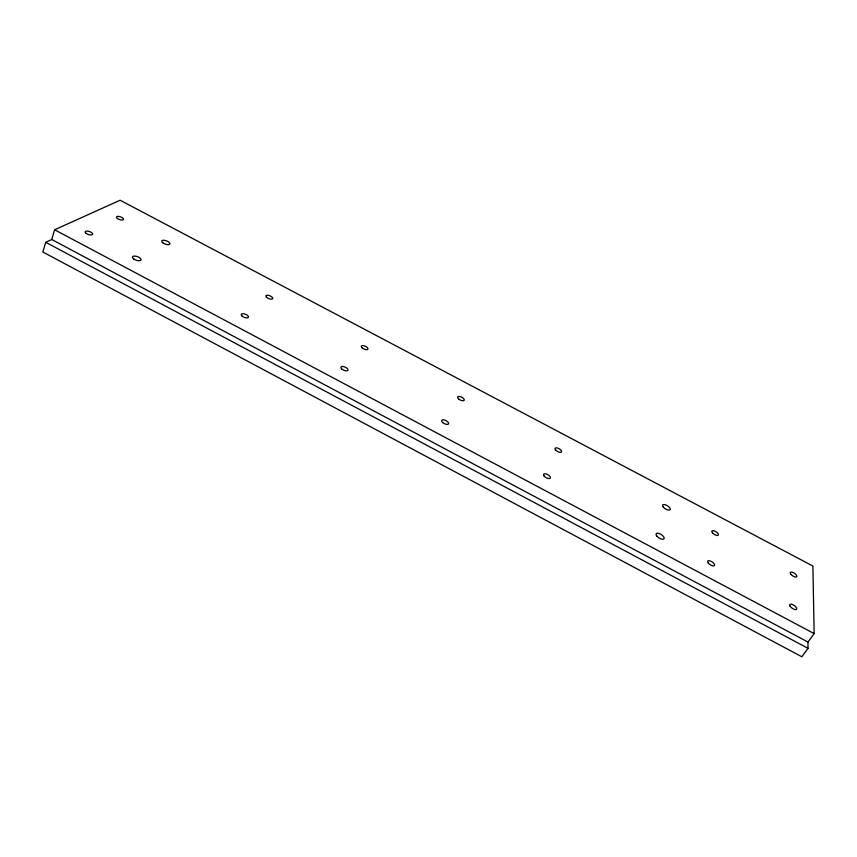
<?xml version="1.0" encoding="UTF-8"?>
<svg xmlns="http://www.w3.org/2000/svg" width="857" height="857" viewBox="0 0 857 857"><rect width="100%" height="100%" fill="white"/><g stroke="black" fill="none" stroke-linecap="round" stroke-linejoin="round"><path stroke-width="1.29" d="M45.71 242.295L42.85 252.012L801.841 656.773L808.033 648.342L807.969 642.054L814.15 633.602L812.886 566.048L120.13 200.227L54.623 229.772L51.741 239.499L45.71 242.295L808.033 648.342M54.623 229.772L814.15 633.602M51.741 239.499L807.969 642.054M791.15 574.586A3.899 1.564 33.9 0 0 796.753 576.729A3.899 1.564 33.9 0 0 792.671 572.347A3.899 1.564 33.9 0 0 791.15 574.586M712.596 533.022A3.814 1.575 32.4 0 0 718.252 535.197A3.814 1.575 32.4 0 0 714.449 530.976A3.814 1.575 32.4 0 0 712.596 533.022M708.45 563.295A3.996 1.725 33 0 0 714.374 565.545A3.996 1.725 33 0 0 710.41 561.014A3.996 1.725 33 0 0 708.45 563.295M663.382 507.215A4.435 1.864 31.4 0 0 670.067 509.786A4.435 1.864 31.4 0 0 665.803 504.934A4.435 1.864 31.4 0 0 663.382 507.215M656.923 536.193A4.649 2.035 31.9 0 0 663.929 538.849A4.649 2.035 31.9 0 0 659.483 533.654A4.649 2.035 31.9 0 0 656.923 536.193M555.55 449.925A3.696 1.585 28.9 0 0 561.292 452.153A3.696 1.585 28.9 0 0 558.068 448.243A3.696 1.585 28.9 0 0 555.55 449.925M790.165 606.274A4.092 1.703 34.7 0 0 796.239 609.488A4.092 1.703 34.7 0 0 793.218 604.892A4.092 1.703 34.7 0 0 790.165 606.274M544.077 476.031A3.867 1.735 29.1 0 0 550.098 478.335A3.867 1.735 29.1 0 0 546.755 474.157A3.867 1.735 29.1 0 0 544.077 476.031M117.505 218.578A3.739 1.457 19.1 0 0 123.44 219.563A3.739 1.457 19.1 0 0 119.005 216.446A3.739 1.457 19.1 0 0 117.505 218.578M86.257 233.458A3.931 1.585 18.3 0 0 92.556 234.443A3.931 1.585 18.3 0 0 87.971 231.165A3.931 1.585 18.3 0 0 86.257 233.458M133.756 259.007A4.585 1.896 19.2 0 0 141.009 260.078A4.585 1.896 19.2 0 0 135.513 256.157A4.585 1.896 19.2 0 0 133.756 259.007M163.012 242.96A4.36 1.746 19.9 0 0 169.857 244.041A4.36 1.746 19.9 0 0 164.544 240.324A4.36 1.746 19.9 0 0 163.012 242.96M266.548 297.272A3.664 1.521 22 0 0 272.472 298.868A3.664 1.521 22 0 0 268.905 295.461A3.664 1.521 22 0 0 266.548 297.272M241.91 315.912A3.835 1.66 21.4 0 0 248.166 317.54A3.835 1.66 21.4 0 0 244.491 313.93A3.835 1.66 21.4 0 0 241.91 315.912M362.072 347.824A3.642 1.553 24.2 0 0 367.824 349.302A3.642 1.553 24.2 0 0 363.957 345.757A3.642 1.553 24.2 0 0 362.072 347.824M341.75 368.938A3.814 1.703 23.8 0 0 347.803 370.406A3.814 1.703 23.8 0 0 343.775 366.635A3.814 1.703 23.8 0 0 341.75 368.938M458.57 398.891A3.653 1.575 26.5 0 0 464.173 400.294A3.653 1.575 26.5 0 0 460.091 396.598A3.653 1.575 26.5 0 0 458.57 398.891M442.662 422.512A3.824 1.725 26.4 0 0 448.532 423.883A3.824 1.725 26.4 0 0 444.226 419.951A3.824 1.725 26.4 0 0 442.662 422.512"/></g></svg>
